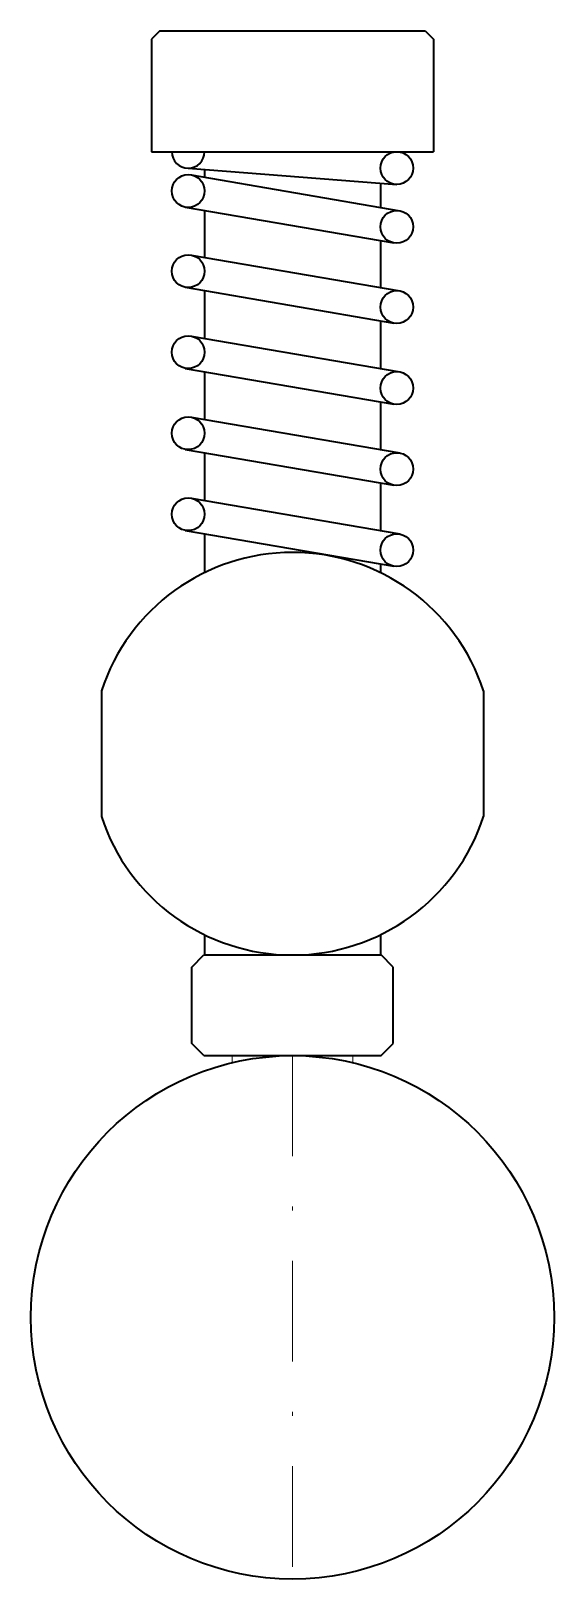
# Model space of a CAD drawing. Header units: millimetres. Extents: x -6.5 to 6.5, y 0 to 38.5.
import ezdxf

# ---------------------------------------------------------------- set-up
doc = ezdxf.new("R2010")
doc.units = ezdxf.units.MM
doc.header["$LTSCALE"] = 5
doc.linetypes.add('AUSGEZOGEN', pattern=[0])
doc.linetypes.add('DASHDOT', pattern=[1, 0.5, -0.25, 0, -0.25])
doc.layers.add('2', color=7, linetype='Continuous')

msp = doc.modelspace()

# ---------------------------------------------------------------- linework, layer by layer
at = {"layer": '2', "color": 7, "linetype": 'AUSGEZOGEN', "lineweight": 35}
for p, q in [((-3.3, 38.451), (-3.5, 38.251)), ((-3.3, 38.451), (3.3, 38.451)), ((3.3, 38.451), (3.5, 38.251)), ((-3.5, 38.251), (-3.5, 35.451)), ((3.5, 38.251), (3.5, 35.451)), ((-3.5, 35.451), (3.5, 35.451)), ((-2.592, 35.045), (2.592, 34.638)), ((-2.185, 35.013), (-2.185, 34.82)), ((-2.519, 34.877), (2.665, 33.987)), ((2.185, 34.67), (2.185, 34.07)), ((-2.665, 34.077), (2.519, 33.187)), ((-2.185, 33.994), (-2.185, 32.827)), ((2.185, 33.244), (2.185, 32.076)), ((-2.519, 32.884), (2.665, 31.994)), ((-2.665, 32.084), (2.519, 31.194)), ((-2.185, 32.001), (-2.185, 30.814)), ((2.185, 31.251), (2.185, 30.064)), ((-2.519, 30.872), (2.665, 29.982)), ((-2.665, 30.071), (2.519, 29.181)), ((-2.185, 29.989), (-2.185, 28.802)), ((2.185, 29.239), (2.185, 28.052)), ((-2.519, 28.859), (2.665, 27.969)), ((-2.665, 28.059), (2.519, 27.169)), ((-2.185, 27.977), (-2.185, 26.79)), ((2.185, 27.226), (2.185, 26.039)), ((-2.519, 26.847), (2.665, 25.957)), ((-2.665, 26.047), (2.519, 25.157)), ((-2.185, 25.964), (-2.185, 24.997)), ((2.185, 25.214), (2.185, 24.997)), ((-4.75, 22.061), (-4.75, 18.939)), ((4.75, 22.061), (4.75, 18.939)), ((-2.185, 16.003), (-2.185, 15.5)), ((2.185, 16.003), (2.185, 15.5)), ((-2.5, 15.2), (-2.2, 15.5)), ((-2.2, 15.5), (2.2, 15.5)), ((2.5, 15.2), (2.2, 15.5)), ((-2.5, 13.3), (-2.5, 15.2)), ((2.5, 13.3), (2.5, 15.2)), ((-2.2, 13), (-2.5, 13.3)), ((2.2, 13), (2.5, 13.3)), ((-2.2, 13), (2.2, 13))]:
    msp.add_line(p, q, dxfattribs=at)
at = {"layer": '2', "color": 18, "linetype": 'AUSGEZOGEN', "lineweight": 18, "true_color": 0x000000}
for p, q in [((-1.5, 13), (-1.5, 12.825)), ((1.5, 13), (1.5, 12.825))]:
    msp.add_line(p, q, dxfattribs=at)
at = {"layer": '2', "color": 7, "linetype": 'DASHDOT', "lineweight": 18}
msp.add_line((0, 13), (0, 0), dxfattribs=at)
at = {"layer": '2', "color": 7, "linetype": 'AUSGEZOGEN', "lineweight": 35}
for centre, radius in [((2.592, 35.046), 0.407), ((-2.592, 34.477), 0.407), ((2.592, 33.587), 0.407), ((-2.592, 32.484), 0.407), ((2.592, 31.594), 0.407), ((-2.592, 30.472), 0.407), ((2.592, 29.582), 0.407), ((-2.592, 28.459), 0.407), ((2.592, 27.569), 0.407), ((-2.592, 26.447), 0.407), ((2.592, 25.557), 0.407), ((0, 6.5), 6.5)]:
    msp.add_circle(centre, radius, dxfattribs=at)
for centre, radius, start, end in [((-2.592, 35.451), 0.407, 180, 0), ((0, 20.5), 5, 18.1949, 161.8051), ((0, 20.5), 5, 198.1949, 341.8051)]:
    msp.add_arc(centre, radius, start, end, dxfattribs=at)

doc.saveas('drawing.dxf')
